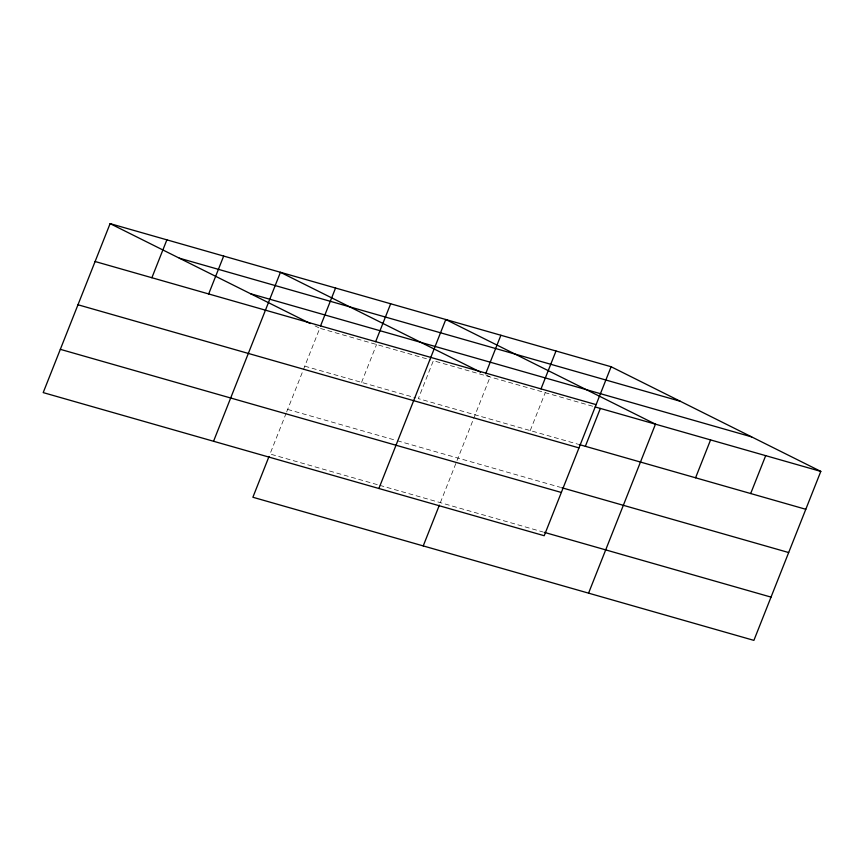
<?xml version="1.0" encoding="UTF-8"?>
<svg xmlns="http://www.w3.org/2000/svg" width="864" height="864" viewBox="0 0 864 864"><rect width="100%" height="100%" fill="white"/><g stroke="black" fill="none" stroke-linecap="round" stroke-linejoin="round"><path stroke-width="0.65" stroke-dasharray="4.32 3.24" d="M286.189 413.132L270.011 453.989L378.41 484.952M286.675 411.89L319.788 328.277L430.769 359.975M361.562 382.385L376.564 344.498M440.359 502.654L456.527 461.797M457.024 460.555L473.17 419.764M473.666 418.532L490.126 376.942L485.352 374.555M530.237 430.564L545.238 392.677M592.661 406.231L433.35 360.72L418.349 398.606L577.66 444.118M304.787 366.163L415.768 397.861M287.658 409.417L396.058 440.381M397.354 440.759L560.531 487.372M379.706 485.32L542.884 531.943M315.014 325.89L319.788 328.277"/><path stroke-width="1.3" d="M611.118 366.746L110.106 223.625L43.2 392.602L544.212 535.723L611.118 366.746L820.8 471.398L753.894 640.375L252.882 497.254L269.028 456.462M151.88 277.733L166.882 239.846M208.667 293.954L223.668 256.068M213.548 441.266L280.444 272.29L480.589 372.179M320.555 325.912L335.556 288.036M375.667 341.658L390.668 303.772M378.886 488.495L445.781 319.518L655.463 424.17L588.568 593.147M485.892 373.151L500.893 335.264M423.23 545.908L439.376 505.127M541.004 388.897L556.006 351.011M585.349 446.31L600.35 408.424M695.574 477.792L710.575 439.916M750.686 493.538L765.688 455.652M179.291 258.163L680.314 401.285M250.592 293.738L751.604 436.871M95.105 261.511L596.117 404.633M595.22 406.966L820.8 471.398M578.945 444.474L805.799 509.285M77.976 304.765L578.988 447.898M561.816 487.739L788.67 552.539M60.329 349.337L561.341 492.469M544.169 532.31L771.023 597.11M110.106 223.625L310.241 323.514"/></g></svg>
